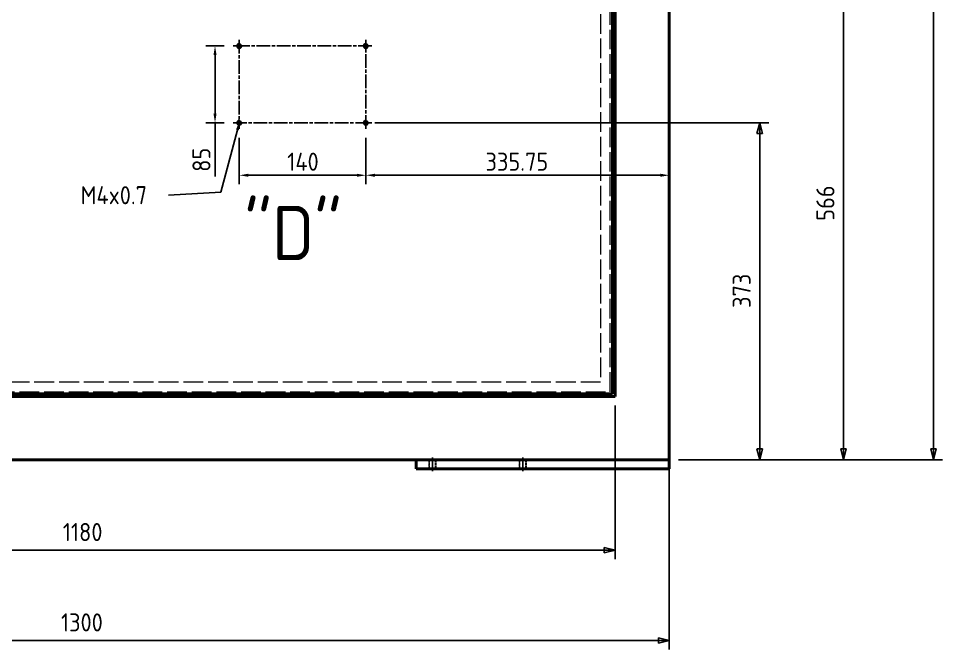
# Model space of a CAD drawing. Header units: millimetres. Extents: x 0 to 8410, y 0 to 5940.
# Drawn here: x 2488 to 3510, y 1426 to 2124 of the extents above; entities that cross this region are included whole.
import ezdxf

# ---------------------------------------------------------------- set-up
doc = ezdxf.new("R2010")
doc.units = ezdxf.units.MM
doc.header["$LTSCALE"] = 10
doc.linetypes.add('CHAIN', pattern=[0.3543, 0.2362, -0.0295, 0.0591, -0.0295])
doc.linetypes.add('DASHED', pattern=[0.2067, 0.1654, -0.0413])
doc.layers.get('0').update_dxf_attribs({"color": 3, "lineweight": 25})
for name, color, linetype, lineweight in [('가려진 것(ISO)', 2, 'DASHED', 18), ('가시적인 것(ISO)', 3, 'Continuous', 40), ('가시적인 좁은 것(ISO)', 3, 'Continuous', 35), ('기호(ISO)', 5, 'Continuous', 25), ('중심 표식(ISO)', 1, 'Continuous', 25), ('중심선(ISO)', 1, 'Continuous', 25), ('치수(ISO)', 2, 'Continuous', 25)]:
    doc.layers.add(name, color=color, linetype=linetype, lineweight=lineweight)
doc.styles.add('대상치수 텍스트_PSTEK_POSCO_01', font='isocp.shx')
doc.styles.add('문자 텍스트_PSTEK_POSCO', font='isocp.shx')
doc.styles.add('치수 텍스트_PSTEK_POSCO', font='isocp.shx')
doc.dimstyles.new('치수_PSTEK_POSCO', dxfattribs={"dimscale": 10, "dimtxt": 2, "dimasz": 1.2, "dimexe": 1, "dimexo": 1, "dimgap": 1, "dimtad": 1, "dimrnd": 1e-08, "dimdsep": 46, "dimtxsty": '치수 텍스트_PSTEK_POSCO', "dimblk": 'Filled-2', "dimcen": 0.09, "dimdle": 10, "dimclrd": 7, "dimclre": 7, "dimclrt": 2, "dimadec": 1, "dimazin": 2, "dimtfac": 1, "dimtmove": 0, "dimatfit": 3, "dimfxl": 0, "dimtolj": 1, "dimlwd": -1, "dimlwe": -1, "dimarcsym": 0})
doc.dimstyles.new('치수_PSTEK_POSCO-01', dxfattribs={"dimscale": 10, "dimtxt": 2, "dimasz": 1, "dimexe": 1, "dimexo": 1, "dimgap": 0.5, "dimtad": 1, "dimrnd": 1e-08, "dimdsep": 46, "dimtxsty": '대상치수 텍스트_PSTEK_POSCO_01', "dimcen": 0.09, "dimdle": 10, "dimclrd": 7, "dimclre": 7, "dimclrt": 2, "dimadec": 1, "dimazin": 2, "dimtfac": 1, "dimtmove": 0, "dimatfit": 3, "dimfxl": 0, "dimtolj": 1, "dimlwd": -1, "dimlwe": -1, "dimarcsym": 0})
doc.dimstyles.new('치수_PSTEK_POSCO-01$7', dxfattribs={"dimscale": 10, "dimtxt": 2, "dimasz": 1, "dimexe": 1, "dimexo": 1, "dimgap": 0.5, "dimtad": 1, "dimrnd": 1e-08, "dimdsep": 46, "dimtxsty": '대상치수 텍스트_PSTEK_POSCO_01', "dimcen": 0.09, "dimdle": 10, "dimclrd": 7, "dimclre": 7, "dimclrt": 2, "dimadec": 1, "dimazin": 2, "dimtfac": 1, "dimtmove": 0, "dimatfit": 3, "dimfxl": 0, "dimtolj": 1, "dimlwd": -1, "dimlwe": -1, "dimarcsym": 0})

# ---------------------------------------------------------------- blocks, each defined once
blk = doc.blocks.new('Filled-2')
at = {"color": 0}
for p, q in [((0, 0), (-1, 0.25)), ((-1, 0.25), (-1, -0.25)), ((-1, 0), (0, 0)), ((-1, -0.25), (0, 0))]:
    blk.add_line(p, q, dxfattribs=at)
at = {"color": 0, "flags": 128}
blk.add_lwpolyline([(-1, -0.25), (0, 0)], dxfattribs=at)
at = {"color": 0}
blk.add_solid([(-1, -0.25), (0, 0), (-1, 0.25), (-1, -0.25)], dxfattribs=at)
blk = doc.blocks.new('*D24')
at = {"layer": 'Defpoints', "color": 0}
for p in [(1968.1, 1705.7), (3148.1, 1705.7), (1968.1, 1535.7)]:
    blk.add_point(p, dxfattribs=at)
at = {"layer": '치수(ISO)', "color": 7}
for p, q in [((1968.1, 1695.7), (1968.1, 1525.7)), ((3148.1, 1695.7), (3148.1, 1525.7)), ((3136.1, 1535.7), (1980.1, 1535.7))]:
    blk.add_line(p, q, dxfattribs=at)
at = {"layer": '치수(ISO)', "color": 7, "xscale": 12.00000047683716, "yscale": 12.00000047683716, "zscale": 12.00000047683716, "rotation": 180}
blk.add_blockref('Filled-2', (1968.1, 1535.7), dxfattribs=at)
at = {"layer": '치수(ISO)', "color": 7, "xscale": 12.00000047683716, "yscale": 12.00000047683716, "zscale": 12.00000047683716}
blk.add_blockref('Filled-2', (3148.1, 1535.7), dxfattribs=at)
at = {"layer": '치수(ISO)', "color": 2, "insert": (2537.1, 1555.7), "char_height": 20, "attachment_point": 4, "style": '치수 텍스트_PSTEK_POSCO'}
blk.add_mtext('\\A1;1180', dxfattribs=at)
blk = doc.blocks.new('*D25')
at = {"layer": 'Defpoints', "color": 0}
for p in [(1908.1, 1635.7), (3208.1, 1635.7), (1908.1, 1435.7)]:
    blk.add_point(p, dxfattribs=at)
at = {"layer": '치수(ISO)', "color": 7}
for p, q in [((1908.1, 1625.7), (1908.1, 1425.7)), ((3208.1, 1625.7), (3208.1, 1425.7)), ((3196.1, 1435.7), (1920.1, 1435.7))]:
    blk.add_line(p, q, dxfattribs=at)
at = {"layer": '치수(ISO)', "color": 7, "xscale": 12.00000047683716, "yscale": 12.00000047683716, "zscale": 12.00000047683716, "rotation": 180}
blk.add_blockref('Filled-2', (1908.1, 1435.7), dxfattribs=at)
at = {"layer": '치수(ISO)', "color": 7, "xscale": 12.00000047683716, "yscale": 12.00000047683716, "zscale": 12.00000047683716}
blk.add_blockref('Filled-2', (3208.1, 1435.7), dxfattribs=at)
at = {"layer": '치수(ISO)', "color": 2, "insert": (2535.1, 1455.7), "char_height": 20, "attachment_point": 4, "style": '치수 텍스트_PSTEK_POSCO'}
blk.add_mtext('\\A1;1300', dxfattribs=at)
blk = doc.blocks.new('*D76')
at = {"layer": 'Defpoints', "color": 0}
for p in [(2872.4, 2008.7), (3308.1, 2008.7), (3208.1, 1635.7)]:
    blk.add_point(p, dxfattribs=at)
at = {"layer": '치수(ISO)', "color": 7}
for p, q in [((2882.4, 2008.7), (3318.1, 2008.7)), ((3308.1, 1647.7), (3308.1, 1996.7)), ((3218.1, 1635.7), (3318.1, 1635.7))]:
    blk.add_line(p, q, dxfattribs=at)
at = {"layer": '치수(ISO)', "color": 7, "xscale": 12.00000047683716, "yscale": 12.00000047683716, "zscale": 12.00000047683716}
for p, rotation in [((3308.1, 2008.7), 90), ((3308.1, 1635.7), 270)]:
    blk.add_blockref('Filled-2', p, dxfattribs=dict(at, rotation=rotation))
at = {"layer": '치수(ISO)', "color": 2, "insert": (3288.1, 1803.8), "char_height": 20, "attachment_point": 4, "rotation": 90, "style": '치수 텍스트_PSTEK_POSCO'}
blk.add_mtext('\\A1;373', dxfattribs=at)
blk = doc.blocks.new('*D77')
at = {"layer": 'Defpoints', "color": 0}
for p in [(3057.4, 2201.7), (3400.8, 2201.7), (3208.1, 1635.7)]:
    blk.add_point(p, dxfattribs=at)
at = {"layer": '치수(ISO)', "color": 7}
for p, q in [((3067.4, 2201.7), (3410.8, 2201.7)), ((3400.8, 1647.7), (3400.8, 2189.7)), ((3218.1, 1635.7), (3410.8, 1635.7))]:
    blk.add_line(p, q, dxfattribs=at)
at = {"layer": '치수(ISO)', "color": 7, "xscale": 12.00000047683716, "yscale": 12.00000047683716, "zscale": 12.00000047683716}
for p, rotation in [((3400.8, 2201.7), 90), ((3400.8, 1635.7), 270)]:
    blk.add_blockref('Filled-2', p, dxfattribs=dict(at, rotation=rotation))
at = {"layer": '치수(ISO)', "color": 2, "insert": (3380.8, 1900.2), "char_height": 20, "attachment_point": 4, "rotation": 90, "style": '치수 텍스트_PSTEK_POSCO'}
blk.add_mtext('\\A1;566', dxfattribs=at)
blk = doc.blocks.new('*D78')
at = {"layer": 'Defpoints', "color": 0}
for p in [(3000.4, 3374.7), (3500.4, 3374.7), (3208.1, 1635.7)]:
    blk.add_point(p, dxfattribs=at)
at = {"layer": '치수(ISO)', "color": 7}
for p, q in [((3010.4, 3374.7), (3510.4, 3374.7)), ((3500.4, 1647.7), (3500.4, 3362.7)), ((3218.1, 1635.7), (3510.4, 1635.7))]:
    blk.add_line(p, q, dxfattribs=at)
at = {"layer": '치수(ISO)', "color": 7, "xscale": 12.00000047683716, "yscale": 12.00000047683716, "zscale": 12.00000047683716}
for p, rotation in [((3500.4, 3374.7), 90), ((3500.4, 1635.7), 270)]:
    blk.add_blockref('Filled-2', p, dxfattribs=dict(at, rotation=rotation))
at = {"layer": '치수(ISO)', "color": 2, "insert": (3480.4, 2431.5), "char_height": 20, "attachment_point": 4, "rotation": 90, "style": '치수 텍스트_PSTEK_POSCO'}
blk.add_mtext('\\A1;1739', dxfattribs=at)
blk = doc.blocks.new('*D79')
at = {"layer": 'Defpoints', "color": 0}
for p in [(2732.4, 2002.1), (2872.4, 2002.1), (2872.4, 1950.6)]:
    blk.add_point(p, dxfattribs=at)
at = {"layer": '치수(ISO)', "color": 7}
for p, q in [((2732.4, 1992.1), (2732.4, 1940.6)), ((2872.4, 1992.1), (2872.4, 1940.6)), ((2742.4, 1950.6), (2862.4, 1950.6))]:
    blk.add_line(p, q, dxfattribs=at)
for points in [[(2742.4, 1952.3), (2742.4, 1948.9), (2732.4, 1950.6)], [(2862.4, 1952.3), (2862.4, 1948.9), (2872.4, 1950.6)]]:
    blk.add_solid(points, dxfattribs=at)
at = {"layer": '치수(ISO)', "color": 2, "insert": (2785.4, 1965.6), "char_height": 20, "attachment_point": 4, "style": '대상치수 텍스트_PSTEK_POSCO_01'}
blk.add_mtext('\\A1;140', dxfattribs=at)
blk = doc.blocks.new('*D80')
at = {"layer": 'Defpoints', "color": 0}
for p in [(2705.5, 2093.7), (2725.7, 2093.7), (2725.7, 2008.7)]:
    blk.add_point(p, dxfattribs=at)
at = {"layer": '치수(ISO)', "color": 7}
for p, q in [((2715.7, 2093.7), (2695.5, 2093.7)), ((2705.5, 2083.7), (2705.5, 2018.7)), ((2715.7, 2008.7), (2695.5, 2008.7)), ((2705.5, 2008.7), (2705.5, 1949.4))]:
    blk.add_line(p, q, dxfattribs=at)
for points in [[(2703.8, 2083.7), (2707.2, 2083.7), (2705.5, 2093.7)], [(2703.8, 2018.7), (2707.2, 2018.7), (2705.5, 2008.7)]]:
    blk.add_solid(points, dxfattribs=at)
at = {"layer": '치수(ISO)', "color": 2, "insert": (2690.5, 1954.4), "char_height": 20, "attachment_point": 4, "rotation": 90, "style": '대상치수 텍스트_PSTEK_POSCO_01'}
blk.add_mtext('\\A1;85', dxfattribs=at)
blk = doc.blocks.new('*D81')
at = {"layer": 'Defpoints', "color": 0}
for p in [(3208.1, 2117.6), (2872.4, 2002.1), (3208.1, 1950.6)]:
    blk.add_point(p, dxfattribs=at)
at = {"layer": '치수(ISO)', "color": 7}
for p, q in [((2872.4, 1992.1), (2872.4, 1940.6)), ((2882.4, 1950.6), (3198.1, 1950.6))]:
    blk.add_line(p, q, dxfattribs=at)
for points in [[(2882.4, 1952.3), (2882.4, 1948.9), (2872.4, 1950.6)], [(3198.1, 1952.3), (3198.1, 1948.9), (3208.1, 1950.6)]]:
    blk.add_solid(points, dxfattribs=at)
at = {"layer": '치수(ISO)', "color": 2, "insert": (3004.8, 1965.6), "char_height": 20, "attachment_point": 4, "style": '대상치수 텍스트_PSTEK_POSCO_01'}
blk.add_mtext('\\A1;335.75', dxfattribs=at)

msp = doc.modelspace()

# ---------------------------------------------------------------- linework, layer by layer
at = {"layer": '가려진 것(ISO)', "ltscale": 13.098694}
msp.add_line((3142.8107, 1710.9931), (3142.8107, 3660.3931), dxfattribs=at)
at = {"layer": '가려진 것(ISO)', "ltscale": 13.137363}
msp.add_line((3132.1107, 3649.6931), (3132.1107, 1721.6931), dxfattribs=at)
at = {"layer": '가려진 것(ISO)', "ltscale": 13.294227}
msp.add_line((3132.1107, 1721.6931), (2472.6107, 1721.6931), dxfattribs=at)
at = {"layer": '가려진 것(ISO)', "ltscale": 13.176584}
msp.add_line((2461.9107, 1710.9931), (3142.8107, 1710.9931), dxfattribs=at)
at = {"layer": '가려진 것(ISO)', "ltscale": 1.904597}
for p, q in [((2942.1107, 1635.6931), (2942.1107, 1625.6931)), ((2942.7872, 1625.6931), (2942.7872, 1635.6931)), ((2949.4342, 1625.6931), (2949.4342, 1635.6931)), ((2950.1107, 1625.6931), (2950.1107, 1635.6931)), ((3042.1107, 1635.6931), (3042.1107, 1625.6931)), ((3042.7872, 1625.6931), (3042.7872, 1635.6931)), ((3049.4342, 1625.6931), (3049.4342, 1635.6931)), ((3050.1107, 1625.6931), (3050.1107, 1635.6931))]:
    msp.add_line(p, q, dxfattribs=at)
at = {"layer": '가시적인 것(ISO)'}
for p, q in [((3208.1107, 1635.6931), (3208.1107, 3735.6931)), ((3145.1107, 1708.6931), (3145.1107, 3662.6931)), ((3148.1107, 3665.6931), (3148.1107, 1705.6931)), ((2459.6107, 1708.6931), (3145.1107, 1708.6931)), ((3148.1107, 1705.6931), (1968.1107, 1705.6931)), ((3208.1107, 1635.6931), (1908.1107, 1635.6931)), ((2928.1107, 1635.6931), (3208.1107, 1635.6931)), ((2928.1107, 1625.6931), (2928.1107, 1635.6931)), ((3208.1107, 1625.6931), (3208.1107, 1635.6931)), ((3208.1107, 1625.6931), (2928.1107, 1625.6931))]:
    msp.add_line(p, q, dxfattribs=at)
for centre in [(2732.3607, 2093.6931), (2872.3607, 2093.6931), (2732.3607, 2008.6931), (2872.3607, 2008.6931)]:
    msp.add_circle(centre, 1.621, dxfattribs=at)
at = {"layer": '가시적인 좁은 것(ISO)'}
for centre in [(2732.3607, 2093.6931), (2872.3607, 2093.6931), (2732.3607, 2008.6931), (2872.3607, 2008.6931)]:
    msp.add_arc(centre, 2, 80, 350, dxfattribs=at)
at = {"layer": '중심 표식(ISO)', "linetype": 'CHAIN', "ltscale": 1.471361}
for p, q in [((2872.3607, 2087.0721), (2872.3607, 2100.3141)), ((2738.9817, 2093.6931), (2725.7397, 2093.6931)), ((2738.9817, 2008.6931), (2725.7397, 2008.6931)), ((2865.7397, 2008.6931), (2878.9817, 2008.6931))]:
    msp.add_line(p, q, dxfattribs=at)
at = {"layer": '중심선(ISO)', "linetype": 'CHAIN', "ltscale": 6.35055}
for p, q in [((2732.3607, 2100.3141), (2732.3607, 2002.0721)), ((2872.3607, 2002.0721), (2872.3607, 2100.3141)), ((2878.9817, 2093.6931), (2725.7397, 2093.6931)), ((2725.7397, 2008.6931), (2878.9817, 2008.6931))]:
    msp.add_line(p, q, dxfattribs=at)
at = {"layer": '중심선(ISO)', "linetype": 'CHAIN', "ltscale": 1.666711}
for p, q in [((2946.1107, 1638.1931), (2946.1107, 1623.1931)), ((3046.1107, 1638.1931), (3046.1107, 1623.1931))]:
    msp.add_line(p, q, dxfattribs=at)

# ---------------------------------------------------------------- texts
at = {"layer": '기호(ISO)', "color": 2, "insert": (2556.8597, 1928.5429), "char_height": 20, "width": 92.043624, "attachment_point": 4, "line_spacing_factor": 0.35, "style": '대상치수 텍스트_PSTEK_POSCO_01'}
msp.add_mtext('{M4x0.7}', dxfattribs=at)
at = {"layer": '기호(ISO)', "color": 6, "insert": (2737.8947, 1886.6917), "char_height": 60.000002, "width": 133.444583, "attachment_point": 4, "style": '문자 텍스트_PSTEK_POSCO'}
msp.add_mtext('{\\fisocp|b0|i0;\\H60.0000;"D"}', dxfattribs=at)

# ---------------------------------------------------------------- dimensions: what is measured, and where the dimension line sits
at = {"layer": '치수(ISO)', "color": 7}
for base, p1, p2, angle, dimstyle, override, picture, middle in [((3500.3607, 3374.6931), (3208.1107, 1635.6931), (3000.3607, 3374.6931), 90, '치수_PSTEK_POSCO', {"dimdec": 2, "dimtp": 0, "dimtm": 0, "dimtdec": 2, "dimtofl": 0, "dimatfit": 1}, '*D78', (3500.3607, 2455.1931)), ((3400.7876, 2201.6931), (3208.1107, 1635.6931), (3057.3607, 2201.6931), 90, '치수_PSTEK_POSCO', {"dimdec": 2, "dimtp": 0, "dimtm": 0, "dimtdec": 2, "dimtofl": 0, "dimatfit": 1}, '*D77', (3400.7876, 1918.6931)), ((2705.5072, 2093.6931), (2725.7397, 2008.6931), (2725.7397, 2093.6931), 90, '치수_PSTEK_POSCO-01', {"dimdec": 2, "dimtp": 0, "dimtm": 0, "dimtdec": 2, "dimtofl": 0, "dimatfit": 2}, '*D80', (2705.5072, 1965.8623)), ((3308.1107, 2008.6931), (3208.1107, 1635.6931), (2872.3607, 2008.6931), 90, '치수_PSTEK_POSCO', {"dimdec": 2, "dimtp": 0, "dimtm": 0, "dimtdec": 2, "dimtofl": 0, "dimatfit": 1}, '*D76', (3308.1107, 1822.1931)), ((1968.1107, 1535.6931), (3148.1107, 1705.6931), (1968.1107, 1705.6931), 180, '치수_PSTEK_POSCO', {"dimdec": 2, "dimtp": 0, "dimtm": 0, "dimtdec": 2, "dimtofl": 0, "dimatfit": 1}, '*D24', (2558.1107, 1535.6931)), ((1908.1107, 1435.6931), (3208.1107, 1635.6931), (1908.1107, 1635.6931), 180, '치수_PSTEK_POSCO', {"dimdec": 2, "dimtp": 0, "dimtm": 0, "dimtdec": 2, "dimtofl": 0, "dimatfit": 1}, '*D25', (2558.1107, 1435.6931))]:
    dim = msp.add_linear_dim(base=base, p1=p1, p2=p2, angle=angle, dimstyle=dimstyle, override=override, dxfattribs=at)
    dim.commit()
    dim.dimension.update_dxf_attribs({"geometry": picture, "text_midpoint": middle, "dimtype": 160})
for base, p1, p2, override, picture, middle in [((3208.1107, 1950.5948), (2872.3607, 2002.0721), (3208.1107, 2117.5948), {"dimdec": 2, "dimse2": 1, "dimtp": 0, "dimtm": 0, "dimtdec": 2, "dimtofl": 0, "dimatfit": 1}, '*D81', (3040.2357, 1950.5948)), ((2872.3607, 1950.5948), (2732.3607, 2002.0721), (2872.3607, 2002.0721), {"dimdec": 2, "dimtp": 0, "dimtm": 0, "dimtdec": 2, "dimtofl": 0, "dimatfit": 1}, '*D79', (2802.3607, 1950.5948))]:
    dim = msp.add_linear_dim(base=base, p1=p1, p2=p2, dimstyle='치수_PSTEK_POSCO-01', override=override, dxfattribs=at)
    dim.commit()
    dim.dimension.update_dxf_attribs({"geometry": picture, "text_midpoint": middle, "dimtype": 160})

# ---------------------------------------------------------------- leaders
at = {"layer": '기호(ISO)', "color": 7, "annotation_type": 0, "has_hookline": 1, "hookline_direction": 1, "text_width": 76}
msp.add_leader([(2732.8783, 2010.6249), (2711.7841, 1931.9001), (2653.9033, 1928.5429)], dimstyle='치수_PSTEK_POSCO-01$7', override={"dimtad": 0}, dxfattribs=at)

doc.saveas('drawing.dxf')
